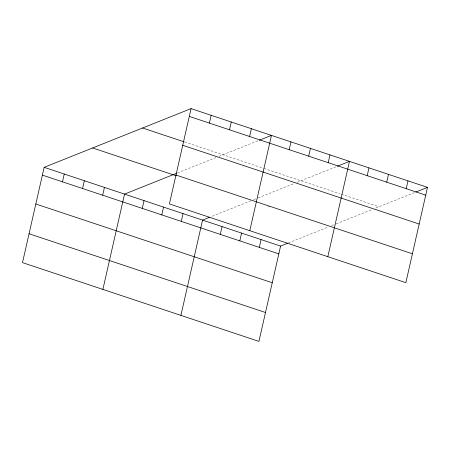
<?xml version="1.0" encoding="UTF-8"?>
<svg xmlns="http://www.w3.org/2000/svg" width="450" height="450" viewBox="0 0 450 450"><rect width="100%" height="100%" fill="white"/><g stroke="black" fill="none" stroke-linecap="round" stroke-linejoin="round"><path stroke-width="0.34" stroke-dasharray="2.25 1.69" d="M177.502 172.941L215.927 157.584M219.127 156.308L258.525 140.563M212.259 216.219L251.044 200.717M253.603 199.693L257.445 198.163M258.086 197.904L294.593 183.319M297.152 182.295L336.549 166.551M288.343 242.983L328.421 226.963M331.627 225.686L335.469 224.151M336.111 223.892L372.611 209.306M375.817 208.024L415.221 192.279M184.725 142.031L263.284 168.199M263.936 168.412L340.009 193.753M341.308 194.186L379.018 206.747M267.947 206.347L269.899 207"/><path stroke-width="0.67" d="M191.064 108.619L169.414 203.917L405.849 282.668L427.5 187.374L191.064 108.619L44.151 167.333L22.5 262.626L258.936 341.381L280.586 246.083L287.696 243.242M62.477 181.817L64.249 174.026M82.575 188.511L84.347 180.72M102.673 195.204L104.439 187.414M102.887 289.406L124.538 194.107L176.861 173.194M142.273 208.395L144.045 200.604M161.781 214.892L163.553 207.101M181.288 221.389L183.054 213.598M209.391 123.103L211.162 115.312M180.911 315.394L202.562 220.095L209.672 217.254M229.489 129.797L231.261 122.006M220.297 234.382L222.069 226.592M249.587 136.491L251.359 128.7M239.805 240.879L241.571 233.089M249.801 230.692L271.451 135.394L259.172 140.304M259.307 247.376L261.079 239.586M289.187 149.687L290.959 141.891M308.694 156.184L310.466 148.388M328.202 162.681L329.974 154.884M327.825 256.68L349.476 161.381L337.196 166.292M367.211 175.674L368.983 167.878M386.719 182.171L388.491 174.375M406.226 188.668L407.993 180.877M415.862 192.021L427.5 187.374M189.298 116.409L425.728 195.165M142.582 127.997L184.072 141.812M182.734 145.288L419.169 224.038M175.978 175.039L412.408 253.794M92.633 147.954L176.271 175.815M44.151 167.333L280.586 246.083M42.379 175.123L278.814 253.873M35.82 203.996L272.256 282.752M29.059 233.752L265.494 312.502"/></g></svg>
